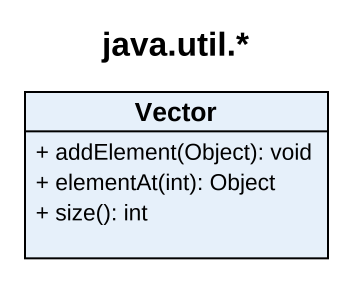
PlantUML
@startuml
title java.util.*
hide circle
hide empty members
skinparam classAttributeIconSize 0
class Vector {
  + addElement(Object): void
  + elementAt(int): Object
  + size(): int
}
@enduml
